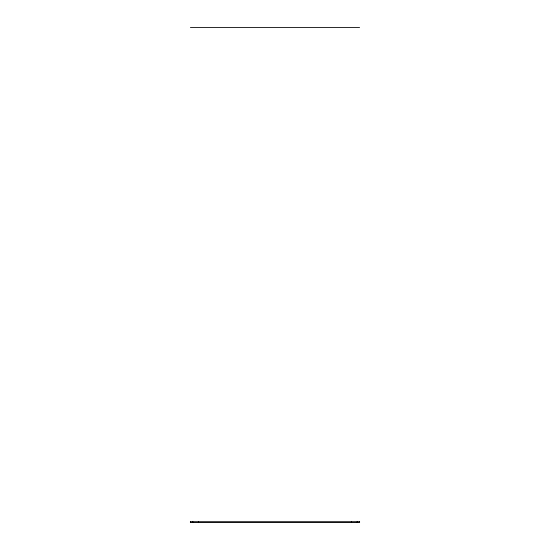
<?xml version="1.0" encoding="UTF-8"?>
<svg xmlns="http://www.w3.org/2000/svg" width="550" height="550" viewBox="0 0 550 550"><rect width="100%" height="100%" fill="white"/><g stroke="black" fill="none" stroke-linecap="round" stroke-linejoin="round"><path stroke-width="0.82" d="M190.396 27.5L359.604 27.5M357.184 521.696L357.184 522.5M351.546 521.696L351.546 522.5M198.454 521.696L198.454 522.5M192.816 521.696L192.816 522.5M190.479 521.696L190.479 522.5M359.604 521.696L190.396 521.696L190.396 522.5L359.604 522.5L359.604 521.696"/></g></svg>
